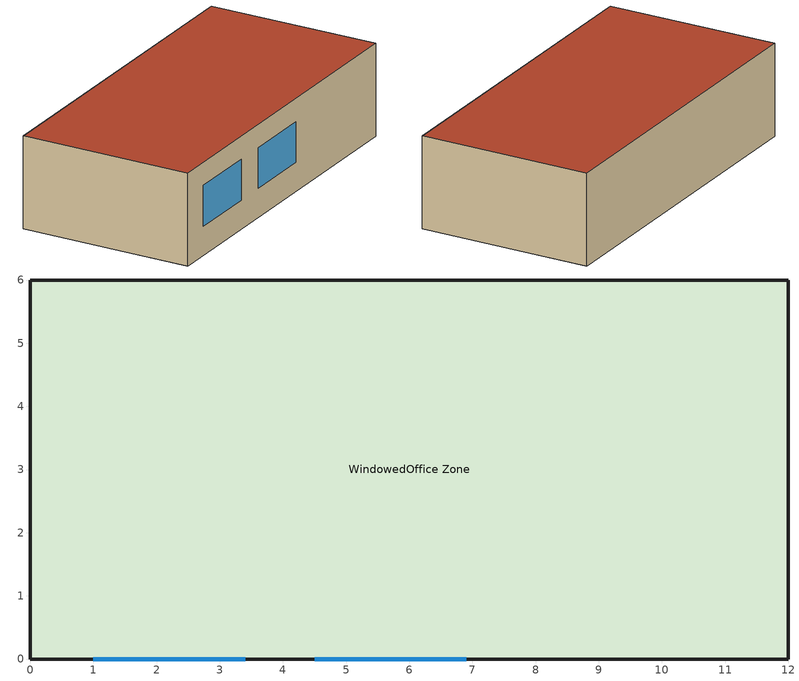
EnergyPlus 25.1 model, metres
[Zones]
WindowedOffice Zone
 floor ground (Generic Opaque Construction): 0,0 12,0 12,6 0,6 z0
 wall outside (Generic Opaque Construction): 12,0 12,6 0,6 0,0 12,0 z0:3.2
 window (Generic Window Construction): 1,0 3.4,0 / 4.5,0 6.9,0 z1:2.4
 roof outside (Generic Opaque Construction): 0,6 12,6 12,0 0,0 z3.2
[Building]
Building 1
[Material]
Generic Medium Opaque Material: Roughness=MediumRough; Thickness {m}=0.2; Conductivity {W/m-K}=0.12; Density {kg/m3}=800; Specific Heat {J/kg-K}=1000; Thermal Absorptance=0.9; Solar Absorptance=0.7; Visible Absorptance=0.7
[WindowMaterial:SimpleGlazingSystem]
Generic Simple Glazing: U-Factor {W/m2-K}=2.7; Solar Heat Gain Coefficient=0.45
[Construction]
Generic Opaque Construction: Generic Medium Opaque Material
Generic Window Construction: Generic Simple Glazing
[Zone]
WindowedOffice Zone: Multiplier=1; Part of Total Floor Area=Yes
[Space]
WindowedOffice: Zone=WindowedOffice Zone
[Lights]
WindowedOffice Lights: Zone or ZoneList or Space or SpaceList=WindowedOffice; Schedule=WindowedOffice Occupied Schedule; Design Level Calculation Method=Watts/Area; Watts per Floor Area {W/m2}=8; Fraction Replaceable=1
[People]
WindowedOffice People: Zone or ZoneList or Space or SpaceList=WindowedOffice; Number of People Schedule=WindowedOffice Occupied Schedule; Number of People Calculation Method=People/Area; People per Floor Area {person/m2}=0.05; Fraction Radiant=0.3; Activity Level Schedule=Default Activity Level
[ElectricEquipment]
WindowedOffice Equipment: Zone or ZoneList or Space or SpaceList=WindowedOffice; Schedule=WindowedOffice Occupied Schedule; Design Level Calculation Method=Watts/Area; Watts per Floor Area {W/m2}=6
[ZoneControl:Thermostat]
WindowedOffice Zone Thermostat: Zone or ZoneList=WindowedOffice Zone; Control Type Schedule=WindowedOffice Zone Thermostat Schedule; Control 1=WindowedOffice Thermostat; Temperature Difference Between Cutout And Setpoint {deltaC}=0
[ThermostatSetpoint:DualSetpoint]
WindowedOffice Thermostat: Heating Setpoint Temperature Schedule=WindowedOffice Heating Setpoint; Cooling Setpoint Temperature Schedule=WindowedOffice Cooling Setpoint
[Zone equipment]
WindowedOffice Zone: WindowedOffice Ideal Loads
[Schedule:Day:Interval]
Schedule Day 3: No, 08:00, 0, 18:00, 1, 24:00, 0
Schedule Day 1: No, 24:00, 21
Schedule Day 2: No, 24:00, 24
[Schedule:Week:Daily]
WindowedOffice Occupied Schedule Week Rule - Jan1-Dec31: Schedule Day 3, Schedule Day 3, Schedule Day 3, Schedule Day 3, Schedule Day 3, Schedule Day 3, Schedule Day 3, Schedule Day 3, Schedule Day 3, Schedule Day 3, Schedule Day 3, Schedule Day 3
WindowedOffice Heating Setpoint Week Rule - Jan1-Dec31: Schedule Day 1, Schedule Day 1, Schedule Day 1, Schedule Day 1, Schedule Day 1, Schedule Day 1, Schedule Day 1, Schedule Day 1, Schedule Day 1, Schedule Day 1, Schedule Day 1, Schedule Day 1
WindowedOffice Cooling Setpoint Week Rule - Jan1-Dec31: Schedule Day 2, Schedule Day 2, Schedule Day 2, Schedule Day 2, Schedule Day 2, Schedule Day 2, Schedule Day 2, Schedule Day 2, Schedule Day 2, Schedule Day 2, Schedule Day 2, Schedule Day 2
[Schedule:Year]
WindowedOffice Occupied Schedule: WindowedOffice Occupied Schedule Week Rule - Jan1-Dec31, 1, 1, 12, 31
WindowedOffice Heating Setpoint: WindowedOffice Heating Setpoint Week Rule - Jan1-Dec31, 1, 1, 12, 31
WindowedOffice Cooling Setpoint: WindowedOffice Cooling Setpoint Week Rule - Jan1-Dec31, 1, 1, 12, 31
[Schedule:Constant]
Default Activity Level: Hourly Value=120
[Schedule:Compact]
WindowedOffice Zone Thermostat Schedule: Through: 12/31, For: AllDays, Until: 24:00, 4
